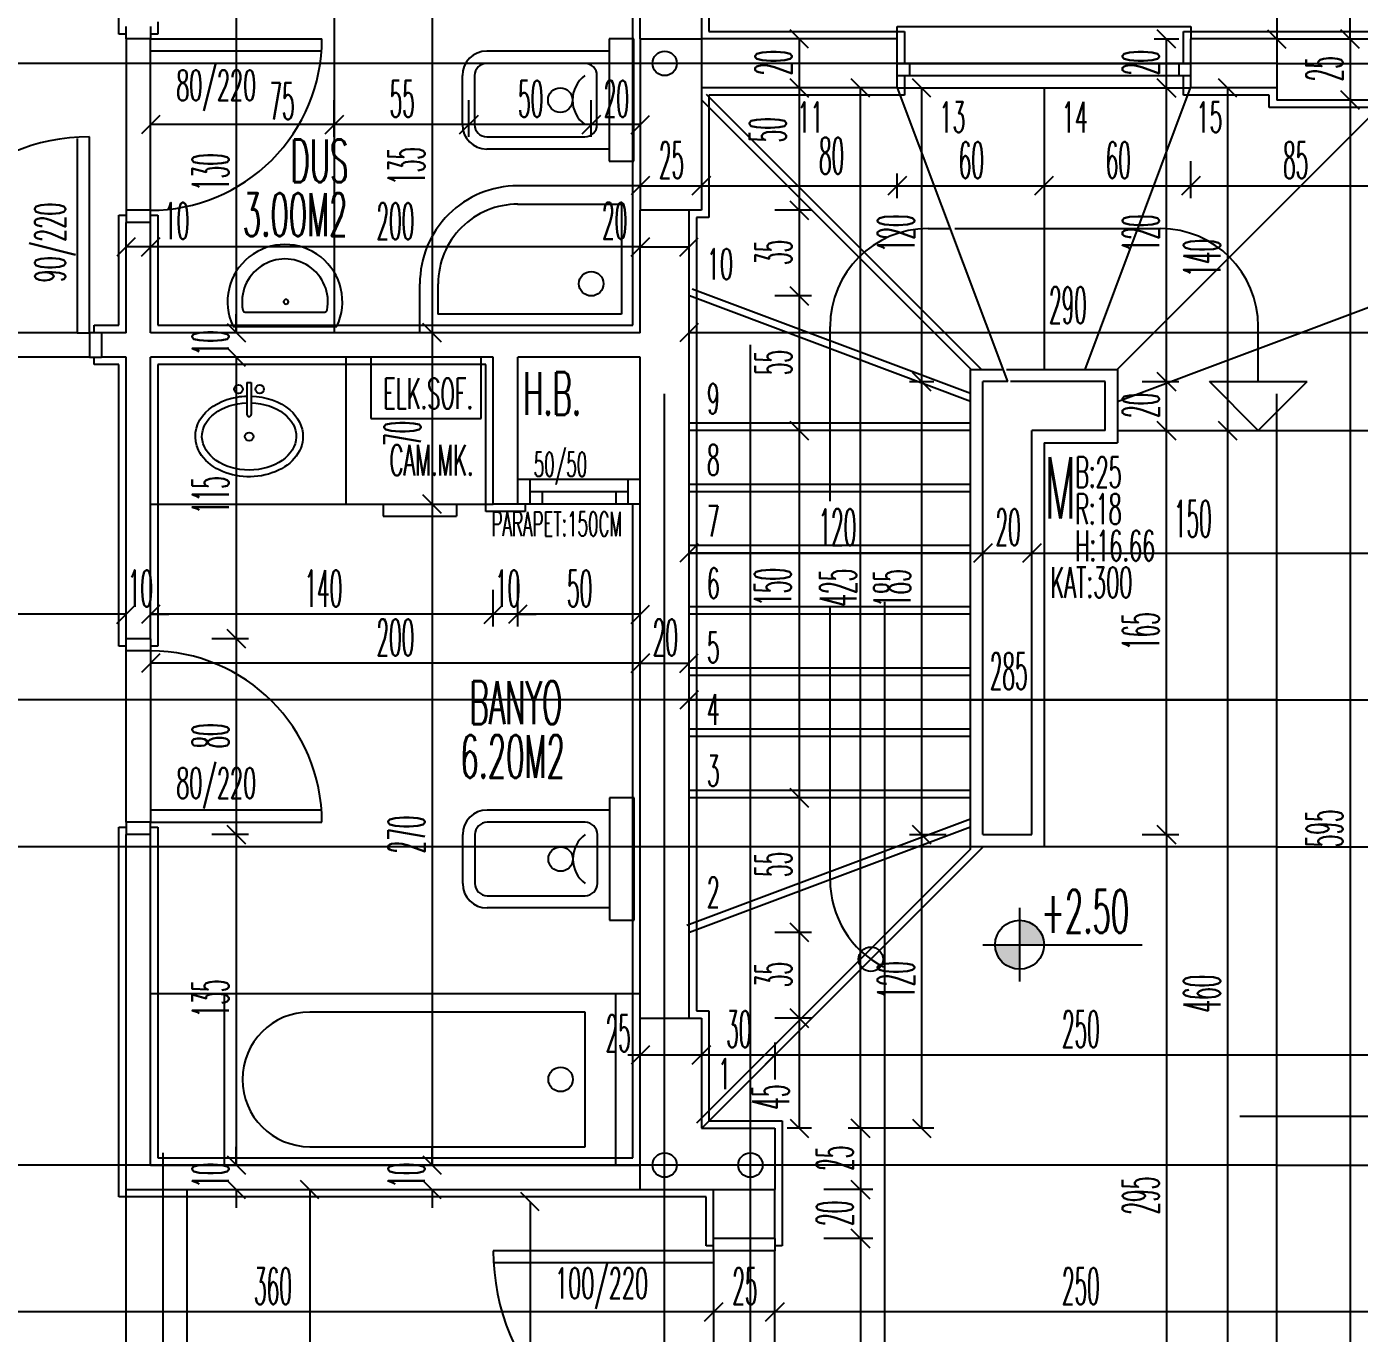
# Model space of a CAD drawing. Extents: x 78 to 306, y -397 to 18.
# Drawn here: x 272.595 to 272.7039, y -396.5913 to -396.4846 of the extents above; entities that cross this region are included whole.
import ezdxf

# ---------------------------------------------------------------- set-up
doc = ezdxf.new("R2010")
doc.units = 0
doc.header["$LTSCALE"] = 0.5
doc.header["$MEASUREMENT"] = 0
for name, pattern in [('DASHDOT2', [0.5, 0.25, -0.125, 0, -0.125]), ('DASHED', [0.75, 0.5, -0.25]), ('DOT2', [0.125, 0, -0.125])]:
    doc.linetypes.add(name, pattern=pattern)
doc.layers.get('0').update_dxf_attribs({"linetype": 'CONTINUOUS'})
for name, color, linetype in [('AKS', 5, 'DASHDOT2'), ('ASHADE', 7, 'CONTINUOUS'), ('DUVAR', 6, 'CONTINUOUS'), ('IZDUSUM', 2, 'DOT2'), ('KAPI', 1, 'CONTINUOUS'), ('KOLON', 4, 'CONTINUOUS'), ('MERDIVEN', 3, 'CONTINUOUS'), ('OLCU', 31, 'CONTINUOUS'), ('SIVA', 7, 'CONTINUOUS'), ('TEFRIS', 11, 'CONTINUOUS')]:
    doc.layers.add(name, color=color, linetype=linetype)
doc.styles.add('ICMEKAN', font='romans.shx', dxfattribs={"width": 0.55, "height": 0.2})
doc.styles.add('OLCU', font='romans.shx', dxfattribs={"width": 0.6, "height": 0.125})
doc.styles.add('OLCUIC', font='ROMANS.SHX', dxfattribs={"width": 0.4, "height": 0.15})

msp = doc.modelspace()

# ---------------------------------------------------------------- hatches: boundary and pattern name
at = {"layer": 'MERDIVEN'}
h = msp.add_hatch(color=256, dxfattribs=at)
h.paths.add_polyline_path([(272.676143941935, -396.5575598737721), (272.676143941935, -396.5595598737721), (272.678143941935, -396.5595598737721, 0.4142135623730743)])
h.paths.add_polyline_path([(272.676143941935, -396.5615598737721), (272.676143941935, -396.5595598737721), (272.674143941935, -396.5595598737721, 0.4142135623730743)])

# ---------------------------------------------------------------- linework, layer by layer
at = {"color": 0, "linetype": 'ByBlock'}
for p, q in [((272.658893941935, -396.4863098737721), (272.657393941935, -396.4848098737721)), ((272.688893941935, -396.4863098737721), (272.687393941935, -396.4848098737721)), ((272.696393941935, -396.4848098737721), (272.697893941935, -396.4863098737721)), ((272.702393941935, -396.4848098737721), (272.703893941935, -396.4863098737721)), ((272.703893941935, -396.4863098737721), (272.702393941935, -396.4848098737721)), ((272.658893941935, -396.4903098737721), (272.657393941935, -396.4888098737721)), ((272.657393941935, -396.4888098737721), (272.658893941935, -396.4903098737721)), ((272.663893941935, -396.4903098737721), (272.662393941935, -396.4888098737721)), ((272.668893941935, -396.4903098737721), (272.667393941935, -396.4888098737721)), ((272.687393941935, -396.4888098737721), (272.688893941935, -396.4903098737721)), ((272.688893941935, -396.4903098737721), (272.687393941935, -396.4888098737721)), ((272.693893941935, -396.4903098737721), (272.692393941935, -396.4888098737721)), ((272.703893941935, -396.4913098737721), (272.702393941935, -396.4898098737721)), ((272.702393941935, -396.4898098737721), (272.703893941935, -396.4913098737721)), ((272.605893941935, -396.4918098737721), (272.604393941935, -396.4933098737721)), ((272.619393941935, -396.4933098737721), (272.620893941935, -396.4918098737721)), ((272.620893941935, -396.4918098737721), (272.619393941935, -396.4933098737721)), ((272.630393941935, -396.4933098737721), (272.631893941935, -396.4918098737721)), ((272.631893941935, -396.4918098737721), (272.630393941935, -396.4933098737721)), ((272.640393941935, -396.4933098737721), (272.641893941935, -396.4918098737721)), ((272.641893941935, -396.4918098737721), (272.640393941935, -396.4933098737721)), ((272.644393941935, -396.4933098737721), (272.645893941935, -396.4918098737721)), ((272.645893941935, -396.4968098737721), (272.644393941935, -396.4983098737721)), ((272.650893941935, -396.4968098737721), (272.649393941935, -396.4983098737721)), ((272.649393941935, -396.4983098737721), (272.650893941935, -396.4968098737721)), ((272.666893941935, -396.4968098737721), (272.665393941935, -396.4983098737721)), ((272.665393941935, -396.4983098737721), (272.666893941935, -396.4968098737721)), ((272.678893941935, -396.4968098737721), (272.677393941935, -396.4983098737721)), ((272.677393941935, -396.4983098737721), (272.678893941935, -396.4968098737721)), ((272.690893941935, -396.4968098737721), (272.689393941935, -396.4983098737721)), ((272.689393941935, -396.4983098737721), (272.690893941935, -396.4968098737721)), ((272.658893941935, -396.5003098737721), (272.657393941935, -396.4988098737721)), ((272.657393941935, -396.4988098737721), (272.658893941935, -396.5003098737721)), ((272.603893941935, -396.5018098737721), (272.602393941935, -396.5033098737721)), ((272.604393941935, -396.5033098737721), (272.605893941935, -396.5018098737721)), ((272.605893941935, -396.5018098737721), (272.604393941935, -396.5033098737721)), ((272.645893941935, -396.5018098737721), (272.644393941935, -396.5033098737721)), ((272.644393941935, -396.5033098737721), (272.645893941935, -396.5018098737721)), ((272.648393941935, -396.5033098737721), (272.649893941935, -396.5018098737721)), ((272.658893941935, -396.5073098737721), (272.657393941935, -396.5058098737721)), ((272.657393941935, -396.5058098737721), (272.658893941935, -396.5073098737721)), ((272.611393941935, -396.5088098737721), (272.612893941935, -396.5103098737721)), ((272.611393941935, -396.5088098737721), (272.612893941935, -396.5103098737721)), ((272.628893941935, -396.5103098737721), (272.627393941935, -396.5088098737721)), ((272.627393941935, -396.5088098737721), (272.628893941935, -396.5103098737721)), ((272.649893941935, -396.5088098737721), (272.648393941935, -396.5103098737721)), ((272.612893941935, -396.5123098737721), (272.611393941935, -396.5108098737721)), ((272.612893941935, -396.5123098737764), (272.611393941935, -396.5108098737765)), ((272.667393941935, -396.5128098737721), (272.668893941935, -396.5143098737721)), ((272.668893941935, -396.5143098737721), (272.667393941935, -396.5128098737721)), ((272.687393941935, -396.5128098737721), (272.688893941935, -396.5143098737721)), ((272.688893941935, -396.5143098737721), (272.687393941935, -396.5128098737721)), ((272.658893941935, -396.5183098737721), (272.657393941935, -396.5168098737721)), ((272.657393941935, -396.5168098737721), (272.658893941935, -396.5183098737721)), ((272.687393941935, -396.5168098737721), (272.688893941935, -396.5183098737721)), ((272.688893941935, -396.5183098737721), (272.687393941935, -396.5168098737721)), ((272.692393941935, -396.5168098737721), (272.693893941935, -396.5183098737721)), ((272.693893941935, -396.5183098737721), (272.692393941935, -396.5168098737721)), ((272.628893941935, -396.5243098737721), (272.627393941935, -396.5228098737721)), ((272.627393941935, -396.5228098737721), (272.628893941935, -396.5243098737721)), ((272.649893941935, -396.5268098737721), (272.648393941935, -396.5283098737721)), ((272.673893941935, -396.5268098737721), (272.672393941935, -396.5283098737721)), ((272.672393941935, -396.5283098737721), (272.673893941935, -396.5268098737721)), ((272.677893941935, -396.5268098737721), (272.676393941935, -396.5283098737721)), ((272.676393941935, -396.5283098737721), (272.677893941935, -396.5268098737721)), ((272.602393941935, -396.5333098737721), (272.603893941935, -396.5318098737721)), ((272.602393941935, -396.5333098737721), (272.603893941935, -396.5318098737721)), ((272.605893941935, -396.5318098737721), (272.604393941935, -396.5333098737721)), ((272.605893941935, -396.5318098737721), (272.604393941935, -396.5333098737721)), ((272.632393941935, -396.5333098737721), (272.633893941935, -396.5318098737721)), ((272.632393941935, -396.5333098737721), (272.633893941935, -396.5318098737721)), ((272.635893941935, -396.5318098737721), (272.634393941935, -396.5333098737721)), ((272.635893941935, -396.5318098737721), (272.634393941935, -396.5333098737721)), ((272.644393941935, -396.5333098737721), (272.645893941935, -396.5318098737721)), ((272.612893941935, -396.5353098737721), (272.611393941935, -396.5338098737721)), ((272.611393941935, -396.5338098737721), (272.612893941935, -396.5353098737721)), ((272.605893941935, -396.5358098737721), (272.604393941935, -396.5373098737721)), ((272.645893941935, -396.5358098737721), (272.644393941935, -396.5373098737721)), ((272.644393941935, -396.5373098737721), (272.645893941935, -396.5358098737721)), ((272.648393941935, -396.5373098737721), (272.649893941935, -396.5358098737721)), ((272.649893941935, -396.5388098737721), (272.648393941935, -396.5403098737721)), ((272.658893941935, -396.5483098737721), (272.657393941935, -396.5468098737721)), ((272.657393941935, -396.5468098737721), (272.658893941935, -396.5483098737721)), ((272.612893941935, -396.5513098737721), (272.611393941935, -396.5498098737721)), ((272.611393941935, -396.5498098737721), (272.612893941935, -396.5513098737721)), ((272.667393941935, -396.5498098737721), (272.668893941935, -396.5513098737721)), ((272.668893941935, -396.5513098737721), (272.667393941935, -396.5498098737721)), ((272.688893941935, -396.5513098737721), (272.687393941935, -396.5498098737721)), ((272.687393941935, -396.5498098737721), (272.688893941935, -396.5513098737721)), ((272.658893941935, -396.5593098737721), (272.657393941935, -396.5578098737721)), ((272.657393941935, -396.5578098737721), (272.658893941935, -396.5593098737721)), ((272.658893941935, -396.5663098737721), (272.657393941935, -396.5648098737721)), ((272.657393941935, -396.5648098737721), (272.658893941935, -396.5663098737721)), ((272.645893941935, -396.5678098737721), (272.644393941935, -396.5693098737721)), ((272.650893941935, -396.5678098737721), (272.649393941935, -396.5693098737721)), ((272.649393941935, -396.5693098737721), (272.650893941935, -396.5678098737721)), ((272.656893941935, -396.5678098737721), (272.655393941935, -396.5693098737721)), ((272.655393941935, -396.5693098737721), (272.656893941935, -396.5678098737721)), ((272.657393941935, -396.5738098737721), (272.658893941935, -396.5753098737721)), ((272.663893941935, -396.5753098737721), (272.662393941935, -396.5738098737721)), ((272.662393941935, -396.5738098737721), (272.663893941935, -396.5753098737721)), ((272.667393941935, -396.5738098737721), (272.668893941935, -396.5753098737721)), ((272.611393941935, -396.5768098737721), (272.612893941935, -396.5783098737721)), ((272.611393941935, -396.5768098737721), (272.612893941935, -396.5783098737721)), ((272.627393941935, -396.5768098737721), (272.628893941935, -396.5783098737721)), ((272.627393941935, -396.5768098737721), (272.628893941935, -396.5783098737721)), ((272.612893941935, -396.5803098737721), (272.611393941935, -396.5788098737721)), ((272.618893941935, -396.5803098737721), (272.617393941935, -396.5788098737721)), ((272.628893941935, -396.5803098737721), (272.627393941935, -396.5788098737721)), ((272.663893941935, -396.5803098737721), (272.662393941935, -396.5788098737721)), ((272.662393941935, -396.5788098737721), (272.663893941935, -396.5803098737721)), ((272.636893941935, -396.5813098737721), (272.635393941935, -396.5798098737721)), ((272.663893941935, -396.5843098737721), (272.662393941935, -396.5828098737721)), ((272.662393941935, -396.5828098737721), (272.663893941935, -396.5843098737721)), ((272.650393941935, -396.5903098737721), (272.651893941935, -396.5888098737721)), ((272.651893941935, -396.5888098737721), (272.650393941935, -396.5903098737721)), ((272.655393941935, -396.5903098737721), (272.656893941935, -396.5888098737721)), ((272.656893941935, -396.5888098737721), (272.655393941935, -396.5903098737721))]:
    msp.add_line(p, q, dxfattribs=at)
at = {"layer": 'AKS'}
for p, q in [((272.6061439419353, -396.3515598737721), (272.6061439419353, -396.8395598737721)), ((272.6471439419353, -396.8395598737721), (272.6471439419353, -396.3515598737721)), ((272.6971439419353, -396.8395598737721), (272.6971439419353, -396.3515598737721)), ((272.6181439419353, -396.3555598737721), (272.6181439419353, -396.8355598737721)), ((272.6541439419353, -396.8355598737721), (272.6541439419353, -396.3555598737721)), ((272.6971439419353, -396.4875598737721), (272.4051439419354, -396.4875598737721)), ((272.6971439419353, -396.4875598737721), (272.9891439419353, -396.4875598737721)), ((272.6971439419353, -396.5395598737721), (272.4011439419361, -396.5395598737721)), ((272.6971439419353, -396.5395598737721), (272.9931439419346, -396.5395598737721)), ((272.6971439419353, -396.5515598737721), (272.4051439419354, -396.5515598737721)), ((272.6971439419353, -396.5515598737721), (272.9891439419353, -396.5515598737721)), ((272.6971439419353, -396.5775598737721), (272.4011439419361, -396.5775598737721)), ((272.6971439419353, -396.5775598737721), (272.9931439419346, -396.5775598737721))]:
    msp.add_line(p, q, dxfattribs=at)
at = {"layer": 'ASHADE'}
for centre in [(272.6471439419353, -396.4875598737721), (272.6471439419353, -396.5775598737721), (272.6541439419353, -396.5775598737721)]:
    msp.add_circle(centre, 0.0009999999999999432, dxfattribs=at)
at = {"layer": 'DUVAR'}
for p, q in [((272.6501439419353, -396.4785598737798), (272.6501439419353, -396.4855598737721)), ((272.6451439419353, -396.4855598737721), (272.6451439419353, -396.48255987378)), ((272.6661439419356, -396.4855598737772), (272.6501439419353, -396.4855598737775)), ((272.6661439419356, -396.4895598737764), (272.6661439419356, -396.4855598737772)), ((272.6971439419353, -396.4855598737768), (272.6901439419361, -396.4855598737769)), ((272.6901439419358, -396.4895598737755), (272.6901439419361, -396.4855598737769)), ((272.6661439419356, -396.4895598737764), (272.6501439419353, -396.4895598737771)), ((272.6971439419353, -396.4895598737752), (272.6901439419358, -396.4895598737755)), ((272.6451439419335, -396.5095598737756), (272.6451439419331, -396.4995598737721)), ((272.6491439419353, -396.5655598737721), (272.6491439419349, -396.4995598737721)), ((272.6031439419355, -396.5095598737759), (272.6031439419355, -396.5005598737744)), ((272.6051439419356, -396.5005598737744), (272.6031439419355, -396.5005598737744)), ((272.6051439419356, -396.5095598737759), (272.6051439419356, -396.5005598737744)), ((272.6011439419355, -396.5095598737759), (272.6011439419355, -396.511559873776)), ((272.6031439419355, -396.5095598737759), (272.6011439419355, -396.5095598737759)), ((272.6451439419338, -396.5095598737756), (272.6051439419356, -396.5095598737759)), ((272.6031439419355, -396.5115598737764), (272.6011439419355, -396.5115598737763)), ((272.6031439419355, -396.5345598737756), (272.6031439419355, -396.5115598737764)), ((272.6051439419356, -396.5345598737756), (272.6051439419356, -396.5115598737764)), ((272.6331439419336, -396.5115598737766), (272.6051439419356, -396.5115598737764)), ((272.633143941934, -396.5235598737777), (272.6331439419336, -396.5115598737771)), ((272.635143941934, -396.5235598737688), (272.6351439419335, -396.511559873777)), ((272.6451439419336, -396.5115598737767), (272.6351439419335, -396.5115598737766)), ((272.6451439419353, -396.5655598737721), (272.6451439419336, -396.5115598737767)), ((272.635143941934, -396.5235598737688), (272.633143941934, -396.5235598737688)), ((272.6051439419386, -396.5345598737757), (272.6031439419386, -396.5345598737756)), ((272.6031439419355, -396.5795598737758), (272.6031439419355, -396.5505598737757)), ((272.6051439419384, -396.5505598737757), (272.6031439419382, -396.5505598737757)), ((272.6051439419356, -396.5775598737757), (272.6051439419356, -396.5505598737757)), ((272.6051439419356, -396.5775598737757), (272.6451439419352, -396.5775598737757)), ((272.6031439419355, -396.5795598737758), (272.6451439419353, -396.5795598737753)), ((272.6511439419357, -396.5835598737754), (272.6511439419357, -396.5795598737752)), ((272.6561439419353, -396.5835598737751), (272.6561439419353, -396.5795598737751)), ((272.6561439419353, -396.5835598737751), (272.6511439419356, -396.5835598737754))]:
    msp.add_line(p, q, dxfattribs=at)
at = {"layer": 'IZDUSUM', "ltscale": 0.6}
for p, q in [((272.6201439419288, -396.4835598737721), (272.620143941929, -396.5095598737758)), ((272.6730222784295, -396.5125598737761), (272.650568206004, -396.4901058013507)), ((272.6721439419339, -396.5145328953584), (272.6493844243529, -396.5059980762655)), ((272.6211141335827, -396.5235598737721), (272.6211141335827, -396.5115598737721)), ((272.672143941935, -396.5169598737757), (272.6491439419348, -396.5169598737757)), ((272.672143941935, -396.5219598737757), (272.6491439419348, -396.5219598737757)), ((272.672143941935, -396.5269598737757), (272.6491439419348, -396.5269598737757)), ((272.672143941935, -396.5319598737757), (272.6491439419348, -396.5319598737757)), ((272.672143941935, -396.5369598737757), (272.6491439419348, -396.5369598737757)), ((272.672143941935, -396.5419598737757), (272.6491439419348, -396.5419598737757)), ((272.672143941935, -396.5469598737757), (272.6491439419348, -396.5469598737757)), ((272.6721439419346, -396.5493052516317), (272.648963076223, -396.5579980762736)), ((272.6721439419347, -396.551741153996), (272.6497494862273, -396.5741356097034)), ((272.6031439419356, -396.609559873776), (272.6031439419352, -396.5795598737758)), ((272.6081439419356, -396.609559873776), (272.6081439419353, -396.5795598737757))]:
    msp.add_line(p, q, dxfattribs=at)
at = {"layer": 'KAPI', "linetype": 'DASHED', "ltscale": 0.4}
for p, q in [((272.6651439419351, -396.6315598737721), (272.6651439419351, -396.4320840608356)), ((272.494143941935, -396.5735598737721), (272.913143941935, -396.5735598737723))]:
    msp.add_line(p, q, dxfattribs=at)
at = {"layer": 'KAPI'}
for p, q in [((272.6031439419355, -396.4855598737747), (272.6031439419355, -396.4845598737746)), ((272.6051439419356, -396.4845598737746), (272.6051439419356, -396.4855598737747)), ((272.6661439419356, -396.4855598737757), (272.6661439419356, -396.4845598737757)), ((272.6661439419356, -396.4845598737757), (272.6901439419356, -396.4845598737757)), ((272.6901439419356, -396.4845598737757), (272.6901439419356, -396.4855598737757)), ((272.6051439419356, -396.4855598737747), (272.6031439419355, -396.4855598737747)), ((272.6051439419356, -396.4855598737747), (272.6191439419355, -396.4855598737747)), ((272.6051439419356, -396.4865598737748), (272.6051439419356, -396.4855598737747)), ((272.6191081819794, -396.4865598737745), (272.6051439419356, -396.4865598737748)), ((272.6661439419356, -396.4875598737759), (272.6901439419356, -396.4875598737759)), ((272.6671439419357, -396.4875598737759), (272.6671439419357, -396.4885598737759)), ((272.6891439419355, -396.4875598737759), (272.6891439419355, -396.4885598737759)), ((272.6661439419356, -396.4885598737759), (272.6901439419356, -396.4885598737759)), ((272.6661439419356, -396.4895598737757), (272.6901439419356, -396.4895598737757)), ((272.5991439419354, -396.4936907995548), (272.5991439419354, -396.5095598737759)), ((272.6001439419354, -396.5095598737759), (272.6001439419354, -396.4935598737756)), ((272.6031439419355, -396.4995598737743), (272.6031439419355, -396.5005598737741)), ((272.6051439419356, -396.4995598737743), (272.6031439419355, -396.4995598737743)), ((272.6051439419356, -396.5005598737741), (272.6051439419356, -396.4995598737743)), ((272.6686588461109, -396.5010598737721), (272.6705224838848, -396.5010598737721)), ((272.6708498770627, -396.5010598737721), (272.6876439419357, -396.5010598737721)), ((272.5991439419354, -396.5095598737759), (272.6001439419354, -396.5095598737759)), ((272.6001439419354, -396.5095598737759), (272.6001439419354, -396.511559873776)), ((272.6011439419355, -396.5095598737759), (272.6001439419354, -396.5095598737759)), ((272.6606588461109, -396.5233305569919), (272.6606588461109, -396.5090598737721)), ((272.6956439419358, -396.5135598737757), (272.6956439419358, -396.5090598737721)), ((272.6001439419354, -396.511559873776), (272.5841439419353, -396.5115598737763)), ((272.6001439419354, -396.511559873776), (272.6011439419355, -396.511559873776)), ((272.6750743680922, -396.5125598737762), (272.6841439419362, -396.5125598737762)), ((272.6841439419362, -396.5125598737762), (272.684143941936, -396.5185598737721)), ((272.6831439419356, -396.5135598737762), (272.6753931452907, -396.5135598737762)), ((272.6831439419356, -396.5175598737721), (272.6831439419356, -396.5135598737762)), ((272.6451439419366, -396.5215598737687), (272.6351439419339, -396.5215598737688)), ((272.6451439419366, -396.5235598737687), (272.6351439419339, -396.5235598737688)), ((272.6606588461109, -396.5542529628465), (272.6606588461109, -396.5319938169954)), ((272.6031439419385, -396.5355598737757), (272.6031439419386, -396.5345598737759)), ((272.6051439419386, -396.5345598737759), (272.6051439419386, -396.5355598737758)), ((272.6051439419386, -396.5355598737758), (272.6031439419385, -396.5355598737757)), ((272.6031439419382, -396.5495598737756), (272.6031439419385, -396.5355598737757)), ((272.6191081819821, -396.5485598737762), (272.6051439419384, -396.5485598737756)), ((272.6051439419384, -396.5485598737756), (272.6051439419384, -396.5495598737756)), ((272.6051439419384, -396.5495598737756), (272.6031439419382, -396.5495598737756)), ((272.6031439419382, -396.5495598737756), (272.6031439419382, -396.5505598737757)), ((272.6051439419384, -396.5495598737756), (272.6191439419383, -396.5495598737759)), ((272.6051439419384, -396.5505598737757), (272.6051439419384, -396.5495598737756)), ((272.6511439419356, -396.5845598737754), (272.6511439419356, -396.5835598737754)), ((272.6561439419353, -396.5835598737751), (272.6561439419353, -396.5845598737752)), ((272.6511439419356, -396.5845598737754), (272.6331439419351, -396.5845598737752)), ((272.6561439419353, -396.5845598737752), (272.6511439419356, -396.5845598737754)), ((272.6511439419356, -396.5845598737754), (272.6511439419356, -396.5855598737755)), ((272.6561439419353, -396.5845598737752), (272.6511439419356, -396.5845598737754)), ((272.6511439419356, -396.5845598737754), (272.6511439419356, -396.5855598737755)), ((272.6561439419353, -396.5845598737752), (272.6511439419356, -396.5845598737754)), ((272.6511439419356, -396.5845598737754), (272.6511439419356, -396.5855598737755)), ((272.6511439419356, -396.5855598737755), (272.6331717411794, -396.5855598737749))]:
    msp.add_line(p, q, dxfattribs=at)
at = {"layer": 'KAPI', "ltscale": 1.4}
for p, q in [((272.6031439419355, -396.4855598737747), (272.6031439419355, -396.4995598737743)), ((272.605143941935, -396.4995598737721), (272.605143941935, -396.4865598737721)), ((272.599143941935, -396.5095598737721), (272.5841439419353, -396.5095598737721)), ((272.636143941935, -396.5235598737721), (272.636143941935, -396.5215598737721)), ((272.644143941935, -396.5215598737721), (272.644143941935, -396.5235598737721)), ((272.644143941935, -396.5225598737721), (272.636143941935, -396.5225598737721)), ((272.637143941935, -396.5225598737721), (272.637143941935, -396.5235598737721)), ((272.643143941935, -396.5225598737721), (272.643143941935, -396.5235598737721)), ((272.605143941935, -396.5355598737721), (272.605143941935, -396.5485598737721)), ((272.6561439419349, -396.602559873775), (272.6561439419349, -396.5845598737752)), ((272.6511439419349, -396.5855598737749), (272.6511439419349, -396.602559873775))]:
    msp.add_line(p, q, dxfattribs=at)
at = {"layer": 'KAPI'}
for centre, radius, start, end in [((272.6051439419362, -396.4855598737747), 0.01399999999936199, 269.9999999983715, 0), ((272.6001439419354, -396.5095598737762), 0.01600000000064028, 90, 179.9999999991858), ((272.6686588461109, -396.5090598737721), 0.008, 90, 180), ((272.6876439419357, -396.5090598737721), 0.008, 0, 90), ((272.6051439419384, -396.5495598737756), 0.01399999999994179, 359.9999999988601, 89.99999999886009), ((272.6686588461109, -396.5542529628465), 0.008, 180, 242.959124344251), ((272.6511439419349, -396.5845598737752), 0.01799999999988273, 180, 270.0000000016285)]:
    msp.add_arc(centre, radius, start, end, dxfattribs=at)
at = {"layer": 'KOLON'}
for p, q in [((272.6451439419353, -396.4855598737721), (272.6501439419353, -396.4855598737721)), ((272.6451439419353, -396.4855598737721), (272.6451439419353, -396.4995598737721)), ((272.6501439419353, -396.4855598737775), (272.6501439419353, -396.4995598737721)), ((272.6971439419353, -396.4855598737721), (272.7111439419353, -396.4855598737721)), ((272.6971439419353, -396.4855598737721), (272.6971439419353, -396.4905598737721)), ((272.6751737502895, -396.5135598737762), (272.666173750288, -396.4895598737721)), ((272.7111439419353, -396.4905598737721), (272.6971439419353, -396.4905598737721)), ((272.6501439419353, -396.4995598737721), (272.6451439419353, -396.4995598737721)), ((272.6451439419353, -396.5795598737721), (272.6451439419353, -396.5655598737721)), ((272.6451439419353, -396.5655598737721), (272.6501439419353, -396.5655598737721)), ((272.6501439419353, -396.5655598737721), (272.6501439419353, -396.5745598737721)), ((272.6501439419353, -396.5745598737721), (272.6561439419353, -396.5745598737721)), ((272.6561439419353, -396.5745598737721), (272.6561439419353, -396.5795598737721)), ((272.6451439419353, -396.5795598737721), (272.6561439419353, -396.5795598737721))]:
    msp.add_line(p, q, dxfattribs=at)
at = {"layer": 'MERDIVEN', "linetype": 'ByBlock'}
for p, q in [((272.678173750288, -396.5125598737721), (272.678173750288, -396.4895598737721)), ((272.6814891335811, -396.5125598737762), (272.6901141335827, -396.4895598737721)), ((272.672173750288, -396.5125598737721), (272.6501439419353, -396.4905300654194)), ((272.6841141335827, -396.5125598737721), (272.7061439419354, -396.4905300654194)), ((272.6721439419338, -396.5151736956393), (272.649173750288, -396.5065598737721)), ((272.6841439419368, -396.5151736956393), (272.7071141335826, -396.5065598737721)), ((272.6721439419338, -396.5125598737762), (272.6747987502895, -396.5125598737762)), ((272.6751907857957, -396.5135598737762), (272.6731439419351, -396.5135598737762)), ((272.6731439419348, -396.550559873776), (272.6731439419351, -396.5135598737762)), ((272.6821439419346, -396.5135598737762), (272.6821439419352, -396.5135598737762)), ((272.6916439419358, -396.5135598737757), (272.6996439419357, -396.5135598737757)), ((272.6956439419358, -396.5175598737757), (272.6916439419358, -396.5135598737757)), ((272.6956439419358, -396.5175598737757), (272.6996439419357, -396.5135598737757)), ((272.672143941935, -396.5175598737757), (272.6491439419348, -396.5175598737757)), ((272.6771439419353, -396.550559873776), (272.6771439419355, -396.5175598737721)), ((272.6831439419356, -396.5175598737721), (272.6771439419355, -396.5175598737721)), ((272.6841439419356, -396.5175598737757), (272.7071439419358, -396.5175598737757)), ((272.678143941936, -396.5185598737721), (272.678143941935, -396.5515598737721)), ((272.678143941936, -396.5185598737721), (272.684143941936, -396.5185598737721)), ((272.672143941935, -396.5225598737757), (272.6491439419348, -396.5225598737757)), ((272.672143941935, -396.5275598737757), (272.6491439419348, -396.5275598737757)), ((272.672143941935, -396.5325598737757), (272.6491439419348, -396.5325598737757)), ((272.672143941935, -396.5375598737757), (272.6491439419348, -396.5375598737757)), ((272.672143941935, -396.5425598737757), (272.6491439419348, -396.5425598737757)), ((272.672143941935, -396.5475598737757), (272.6491439419348, -396.5475598737757)), ((272.6721439419338, -396.5499460519129), (272.649173750288, -396.5585598737801)), ((272.6731439419348, -396.550559873776), (272.6771439419353, -396.550559873776)), ((272.6731439419348, -396.5515896821333), (272.650173750296, -396.5745598737721)), ((272.6731439419348, -396.5515896821333), (272.6731439419348, -396.5515598737721))]:
    msp.add_line(p, q, dxfattribs=at)
at = {"layer": 'MERDIVEN'}
for p, q in [((272.6721439419347, -396.551741153996), (272.6721439419338, -396.5125598737762)), ((272.678143941935, -396.5515598737758), (272.6721439419347, -396.5515598737758)), ((272.676143941935, -396.5565598737721), (272.676143941935, -396.5625598737721)), ((272.676143941935, -396.5565598737721), (272.676143941935, -396.5625598737721)), ((272.673143941935, -396.5595598737721), (272.686143941935, -396.5595598737721)), ((272.673143941935, -396.5595598737721), (272.686143941935, -396.5595598737721))]:
    msp.add_line(p, q, dxfattribs=at)
msp.add_circle((272.676143941935, -396.5595598737721), 0.002000000000000029, dxfattribs=at)
msp.add_circle((272.676143941935, -396.5595598737721), 0.002000000000000029, dxfattribs=at)
at = {"layer": 'MERDIVEN', "linetype": 'ByBlock'}
msp.add_circle((272.6639867215666, -396.5607469025015), 0.0009999999999999432, dxfattribs=at)
at = {"layer": 'OLCU', "ltscale": 1.4}
for p, q in [((272.697143941935, -396.4335598737721), (272.697143941935, -396.4855598737721)), ((272.703143941935, -396.4855598737721), (272.703143941935, -396.4785598737721)), ((272.628143941935, -396.4825598737721), (272.628143941935, -396.5095598737721)), ((272.612143941935, -396.4835598737721), (272.612143941935, -396.5095598737721)), ((272.658143941935, -396.4855598737721), (272.658143941935, -396.4895598737721)), ((272.687143941935, -396.4855598737721), (272.689143941935, -396.4855598737721)), ((272.688143941935, -396.4895598737721), (272.688143941935, -396.4855598737721)), ((272.703143941935, -396.4855598737721), (272.703143941935, -396.4905598737721)), ((272.658143941935, -396.4895598737721), (272.658143941935, -396.4995598737721)), ((272.663143941935, -396.5745598737721), (272.663143941935, -396.4895598737721)), ((272.668143941935, -396.5135598737721), (272.668143941935, -396.4895598737721)), ((272.688143941935, -396.5135598737721), (272.688143941935, -396.4895598737721)), ((272.693143941935, -396.5175598737721), (272.693143941935, -396.4895598737721)), ((272.620143941935, -396.4935598737721), (272.620143941935, -396.4905598737721)), ((272.631143941935, -396.4935598737721), (272.631143941935, -396.4905598737721)), ((272.641143941935, -396.4935598737721), (272.641143941935, -396.4905598737721)), ((272.703143941935, -396.4905598737721), (272.703143941935, -396.6095598737721)), ((272.620143941935, -396.4925598737721), (272.605143941935, -396.4925598737721)), ((272.631143941935, -396.4925598737721), (272.620143941935, -396.4925598737721)), ((272.641143941935, -396.4925598737721), (272.631143941935, -396.4925598737721)), ((272.645143941935, -396.4925598737721), (272.641143941935, -396.4925598737721)), ((272.690143941935, -396.4985598737721), (272.690143941935, -396.4955598737721)), ((272.666143941935, -396.4985598737721), (272.666143941935, -396.4965598737721)), ((272.645143941935, -396.4975598737721), (272.650143941935, -396.4975598737721)), ((272.650143941935, -396.4975598737721), (272.666143941935, -396.4975598737721)), ((272.666143941935, -396.4975598737721), (272.678143941935, -396.4975598737721)), ((272.678143941935, -396.4975598737721), (272.690143941935, -396.4975598737721)), ((272.690143941935, -396.4975598737721), (272.707143941935, -396.4975598737721)), ((272.659143941935, -396.4995598737721), (272.656143941935, -396.4995598737721)), ((272.658143941935, -396.4995598737721), (272.658143941935, -396.5065598737721)), ((272.605143941935, -396.5025598737721), (272.603143941935, -396.5025598737721)), ((272.645143941935, -396.5025598737721), (272.605143941935, -396.5025598737721)), ((272.645143941935, -396.5025598737721), (272.649143941935, -396.5025598737721)), ((272.659143941935, -396.5065598737721), (272.656143941935, -396.5065598737721)), ((272.658143941935, -396.5065598737721), (272.658143941935, -396.5175598737721)), ((272.612143941935, -396.5095598737721), (272.612143941935, -396.5080598737721)), ((272.628143941935, -396.5095598737721), (272.628143941935, -396.5235598737721)), ((272.707143941935, -396.5095598737721), (272.649143941935, -396.5095598737721)), ((272.612143941935, -396.5115598737721), (272.612143941935, -396.5130598737721)), ((272.612143941935, -396.5115598737764), (272.612143941935, -396.5345598737721)), ((272.667143941935, -396.5135598737721), (272.669143941935, -396.5135598737721)), ((272.668143941935, -396.5505598737721), (272.668143941935, -396.5135598737721)), ((272.686143941935, -396.5135598737721), (272.689143941935, -396.5135598737721)), ((272.688143941935, -396.5175598737721), (272.688143941935, -396.5135598737721)), ((272.658143941935, -396.5175598737721), (272.658143941935, -396.5475598737721)), ((272.688143941935, -396.5505598737721), (272.688143941935, -396.5175598737721)), ((272.693143941935, -396.6095598737721), (272.693143941935, -396.5175598737721)), ((272.628143941935, -396.5235598737721), (272.628143941935, -396.5775598737721)), ((272.649143941935, -396.5275598737721), (272.673143941935, -396.5275598737721)), ((272.673143941935, -396.5275598737721), (272.677143941935, -396.5275598737721)), ((272.677143941935, -396.5275598737721), (272.707143941935, -396.5275598737721)), ((272.635143941935, -396.5335598737721), (272.635143941935, -396.5295598737721)), ((272.633143941935, -396.5335598737721), (272.633143941935, -396.5305598737721)), ((272.603143941935, -396.5325598737721), (272.579143941935, -396.5325598737721)), ((272.603143941935, -396.5325598737721), (272.601643941935, -396.5325598737721)), ((272.605143941935, -396.5325598737721), (272.606643941935, -396.5325598737721)), ((272.633143941935, -396.5325598737721), (272.605143941935, -396.5325598737721)), ((272.633143941935, -396.5325598737721), (272.631643941935, -396.5325598737721)), ((272.635143941935, -396.5325598737721), (272.633143941935, -396.5325598737721)), ((272.635143941935, -396.5325598737721), (272.636643941935, -396.5325598737721)), ((272.645143941935, -396.5325598737721), (272.635143941935, -396.5325598737721)), ((272.613143941935, -396.5345598737721), (272.610143941935, -396.5345598737721)), ((272.612143941935, -396.5345598737721), (272.612143941935, -396.5505598737721)), ((272.645143941935, -396.5365598737721), (272.605143941935, -396.5365598737721)), ((272.645143941935, -396.5365598737721), (272.649143941935, -396.5365598737721)), ((272.649143941935, -396.5395598737721), (272.706143941935, -396.5395598737721)), ((272.658143941935, -396.5475598737721), (272.658143941935, -396.5585598737721)), ((272.613143941935, -396.5505598737721), (272.610143941935, -396.5505598737721)), ((272.612143941935, -396.5505598737721), (272.612143941935, -396.5775598737721)), ((272.667143941935, -396.5505598737721), (272.670143941935, -396.5505598737721)), ((272.668143941935, -396.5745598737721), (272.668143941935, -396.5505598737721)), ((272.686143941935, -396.5505598737721), (272.689143941935, -396.5505598737721)), ((272.688143941935, -396.5505598737721), (272.688143941935, -396.6095598737721)), ((272.659143941935, -396.5585598737721), (272.656143941935, -396.5585598737721)), ((272.658143941935, -396.5585598737721), (272.658143941935, -396.5655598737721)), ((272.659143941935, -396.5655598737721), (272.656143941935, -396.5655598737721)), ((272.658143941935, -396.5655598737721), (272.658143941935, -396.5745598737721)), ((272.644143941935, -396.5685598737721), (272.707143941935, -396.5685598737721)), ((272.645143941935, -396.5685598737721), (272.650143941935, -396.5685598737721)), ((272.650143941935, -396.5685598737721), (272.656143941935, -396.5685598737721)), ((272.656143941935, -396.5675598737721), (272.656143941935, -396.5705598737721)), ((272.656143941935, -396.5685598737721), (272.706143941935, -396.5685598737721)), ((272.659143941935, -396.5745598737721), (272.657143941935, -396.5745598737721)), ((272.669143941935, -396.5745598737721), (272.662143941935, -396.5745598737721)), ((272.663143941935, -396.5745598737721), (272.663143941935, -396.5795598737721)), ((272.612143941935, -396.5775598737721), (272.612143941935, -396.5760598737721)), ((272.628143941935, -396.5775598737721), (272.628143941935, -396.5760598737721)), ((272.612143941935, -396.5795598737721), (272.612143941935, -396.5810598737721)), ((272.618143941935, -396.5795598737721), (272.618143941935, -396.6095598737721)), ((272.628143941935, -396.5795598737721), (272.628143941935, -396.5810598737721)), ((272.636143941935, -396.5805598737721), (272.636143941935, -396.6135598737721)), ((272.664143941935, -396.5795598737721), (272.660143941935, -396.5795598737721)), ((272.663143941935, -396.5795598737721), (272.663143941935, -396.5835598737721)), ((272.664143941935, -396.5835598737721), (272.660143941935, -396.5835598737721)), ((272.663143941935, -396.5835598737721), (272.663143941935, -396.6035598737721)), ((272.651143941935, -396.5895598737721), (272.579143941935, -396.5895598737721)), ((272.656143941935, -396.5895598737721), (272.651143941935, -396.5895598737721)), ((272.706143941935, -396.5895598737721), (272.656143941935, -396.5895598737721))]:
    msp.add_line(p, q, dxfattribs=at)
at = {"layer": 'SIVA', "ltscale": 1.4}
for p, q in [((272.6507439419353, -396.4779598737798), (272.6507439419353, -396.4849598737721)), ((272.6025439419355, -396.4851598737746), (272.6025439419355, -396.4835598737721)), ((272.6445439419353, -396.485559873772), (272.6445439419353, -396.4831598737799)), ((272.6057439419356, -396.4841598737721), (272.6057439419356, -396.4851598737746)), ((272.6031439419355, -396.4851598737746), (272.6025439419355, -396.4851598737746)), ((272.6057439419356, -396.4851598737746), (272.6051439419356, -396.4851598737746)), ((272.6445439419331, -396.4995598737721), (272.6445439419353, -396.485559873772)), ((272.6507439419353, -396.4849598737721), (272.6511439419353, -396.4849598737721)), ((272.6511439419353, -396.4849598737721), (272.6667439419356, -396.4849598737773)), ((272.6667439419356, -396.4849598737773), (272.6667439419356, -396.4875598737759)), ((272.689543941936, -396.4875598737759), (272.6895439419362, -396.4849598737769)), ((272.6895439419362, -396.4849598737769), (272.6971439419353, -396.4849598737767)), ((272.6971439419353, -396.4849598737767), (272.7117439419353, -396.4849598737719)), ((272.6667439419356, -396.4885598737759), (272.6667439419356, -396.4901598737764)), ((272.6895439419358, -396.4901598737756), (272.6895439419359, -396.4885598737759)), ((272.6667439419356, -396.4901598737764), (272.6507439419353, -396.4901598737771)), ((272.6507439419353, -396.4901598737771), (272.6507439419353, -396.5001598737721)), ((272.6965439419353, -396.4901598737753), (272.6895439419358, -396.4901598737756)), ((272.6965439419353, -396.4911598737721), (272.6965439419353, -396.4901598737753)), ((272.7065439419365, -396.4911598737721), (272.6965439419353, -396.4911598737721)), ((272.6025439419355, -396.508959873776), (272.6025439419355, -396.4999598737744)), ((272.6025439419355, -396.4999598737744), (272.6031439419355, -396.4999598737744)), ((272.6051439419356, -396.4999598737744), (272.6057439419356, -396.4999598737744)), ((272.6057439419356, -396.4999598737744), (272.6057439419356, -396.5089598737759)), ((272.6445439419334, -396.5089598737756), (272.6445439419331, -396.4995598737721)), ((272.6507439419353, -396.5001598737721), (272.6497439419348, -396.5001598737721)), ((272.6497439419348, -396.5001598737721), (272.6497439419354, -396.5649598737721)), ((272.6005439419355, -396.5095598737759), (272.6005439419355, -396.508959873776)), ((272.6005439419355, -396.508959873776), (272.6025439419355, -396.508959873776)), ((272.6057439419356, -396.5089598737759), (272.6445439419334, -396.5089598737756)), ((272.6005439419355, -396.5121598737763), (272.6005439419355, -396.511559873776)), ((272.6025439419355, -396.5121598737763), (272.6005439419355, -396.5121598737763)), ((272.6025439419355, -396.5351598737756), (272.6025439419355, -396.5121598737763)), ((272.6325439419335, -396.5121598737766), (272.6057439419356, -396.5121598737764)), ((272.6057439419356, -396.5121598737764), (272.6057439419356, -396.5351598737757)), ((272.632543941934, -396.5241598737688), (272.6325439419335, -396.5121598737766)), ((272.635743941934, -396.5235598737688), (272.635743941934, -396.5241598737688)), ((272.6445439419353, -396.5655598737721), (272.644543941934, -396.5235598737687)), ((272.635743941934, -396.5241598737688), (272.632543941934, -396.5241598737688)), ((272.6031439419385, -396.5351598737756), (272.6025439419355, -396.5351598737756)), ((272.6057439419356, -396.5351598737757), (272.6051439419386, -396.5351598737757)), ((272.6025439419355, -396.5801598737758), (272.6025439419355, -396.5499598737757)), ((272.6025439419355, -396.5499598737757), (272.6031439419382, -396.5499598737757)), ((272.6051439419384, -396.5499598737757), (272.6057439419356, -396.5499598737757)), ((272.6057439419356, -396.5499598737757), (272.6057439419356, -396.5769598737757)), ((272.6497439419354, -396.5649598737721), (272.6507439419353, -396.5649598737721)), ((272.6507439419353, -396.5649598737721), (272.6507439419353, -396.5739598737721)), ((272.6445439419353, -396.5769598737757), (272.6445439419353, -396.5655598737721)), ((272.6507439419353, -396.5739598737721), (272.6567439419353, -396.5739598737721)), ((272.6567439419353, -396.5739598737721), (272.6567439419353, -396.5795598737721)), ((272.6057439419356, -396.5769598737757), (272.6445439419353, -396.5769598737757)), ((272.6451439419353, -396.5801598737721), (272.6025439419355, -396.5801598737758)), ((272.6505439419357, -396.5801598737721), (272.6451439419353, -396.5801598737721)), ((272.6505439419358, -396.5841598737754), (272.6505439419357, -396.5801598737721)), ((272.6567439419353, -396.5795598737721), (272.6567439419352, -396.5841598737751)), ((272.6511439419356, -396.5841598737754), (272.6505439419358, -396.5841598737754)), ((272.6567439419352, -396.5841598737751), (272.6561439419353, -396.5841598737751))]:
    msp.add_line(p, q, dxfattribs=at)
at = {"layer": 'TEFRIS'}
for p, q in [((272.6426141335834, -396.4855598737729), (272.6426141335834, -396.4955598737729)), ((272.6446141335835, -396.4855598737729), (272.6426141335834, -396.4855598737729)), ((272.6446141335835, -396.4955598737729), (272.6446141335835, -396.4855598737729)), ((272.6426141335834, -396.4865598737726), (272.6326141335834, -396.4865598737726)), ((272.6406141335833, -396.4875598737727), (272.6326141335834, -396.4875598737727)), ((272.6306141335833, -396.4925598737727), (272.6306141335833, -396.4885598737728)), ((272.6316141335833, -396.4885598737728), (272.6316141335833, -396.4925598737727)), ((272.6416141335833, -396.4925598737727), (272.6416141335833, -396.4885598737728)), ((272.6326141335834, -396.4935598737728), (272.6406141335833, -396.4935598737728)), ((272.6426141335834, -396.4945598737729), (272.6326141335834, -396.4945598737729)), ((272.6426141335834, -396.4955598737729), (272.6446141335835, -396.4955598737729)), ((272.6451439419351, -396.4975598737739), (272.635143941935, -396.4975598737736)), ((272.6351141335826, -396.4990598737721), (272.6436141335827, -396.4990598737721)), ((272.6436141335827, -396.4990598737721), (272.6436141335827, -396.5080598737721)), ((272.6271439419348, -396.509559873773), (272.6271439419347, -396.5055598737737)), ((272.6286141335827, -396.5055598737721), (272.6286141335827, -396.5080598737721)), ((272.6128696611087, -396.5078774962183), (272.6193768321236, -396.5078774962183)), ((272.6436141335827, -396.5080598737721), (272.6286141335827, -396.5080598737721)), ((272.6118821704865, -396.5090598737726), (272.6203643227458, -396.5090598737726)), ((272.623143941935, -396.5115598737721), (272.623143941935, -396.5165598737721)), ((272.632143941935, -396.5165598737721), (272.632143941935, -396.5115598737721)), ((272.6130208910815, -396.5136359536726), (272.6130208910815, -396.516241602641)), ((272.6130208910815, -396.5136359536726), (272.6133662980879, -396.5136359536726)), ((272.6133662980879, -396.5136359536726), (272.6133662980879, -396.516241602641)), ((272.623143941935, -396.5165598737721), (272.632143941935, -396.5165598737721)), ((272.6051439419356, -396.5235598737774), (272.633143941934, -396.5235598737777)), ((272.6241439419335, -396.5235598737773), (272.6241439419335, -396.5245598737773)), ((272.6301439419335, -396.5235598737773), (272.6301439419335, -396.5245598737773)), ((272.6241439419335, -396.5245598737773), (272.6301439419333, -396.5245598737773)), ((272.642643941937, -396.5475598737705), (272.642643941937, -396.5575598737705)), ((272.6446439419371, -396.5475598737705), (272.642643941937, -396.5475598737705)), ((272.6446439419371, -396.5575598737705), (272.6446439419371, -396.5475598737705)), ((272.642643941937, -396.5485598737702), (272.6326439419369, -396.5485598737702)), ((272.6406439419368, -396.5495598737702), (272.6326439419369, -396.5495598737702)), ((272.6306439419369, -396.5545598737703), (272.6306439419369, -396.5505598737703)), ((272.6316439419369, -396.5505598737703), (272.6316439419369, -396.5545598737703)), ((272.6416439419369, -396.5545598737703), (272.6416439419369, -396.5505598737703)), ((272.6326439419369, -396.5555598737703), (272.6406439419368, -396.5555598737703)), ((272.642643941937, -396.5565598737704), (272.6326439419369, -396.5565598737704)), ((272.642643941937, -396.5575598737705), (272.6446439419371, -396.5575598737705)), ((272.6451439419353, -396.5635598737687), (272.6051439419356, -396.563559873769)), ((272.611143941935, -396.563559873769), (272.611143941935, -396.5775598737721)), ((272.643143941935, -396.5775598737721), (272.643143941935, -396.5635598737688)), ((272.6406439419357, -396.5650598737687), (272.618143941936, -396.5650598737687)), ((272.6406439419357, -396.5760598737688), (272.6406439419357, -396.5650598737687)), ((272.618143941936, -396.5760598737688), (272.6406439419357, -396.5760598737688))]:
    msp.add_line(p, q, dxfattribs=at)
for centre, radius in [((272.6386141335843, -396.4905598737729), 0.0009999999999990906), ((272.6411439419349, -396.5055598737737), 0.001000000000058208), ((272.612330077069, -396.5141756521199), 0.0003454070062983653), ((272.6140571121003, -396.5141756521199), 0.0003454070062983653), ((272.6131935945847, -396.5180509579846), 0.0003454070062983653), ((272.6386439419379, -396.5525598737705), 0.0009999999999990906), ((272.6386439419367, -396.5705598737686), 0.0009999999999999432)]:
    msp.add_circle(centre, radius, dxfattribs=at)
for centre, radius, start, end in [((272.6326141335842, -396.4885598737728), 0.002, 90, 180), ((272.6326141335842, -396.4885598737728), 0.001, 90, 180), ((272.6406141335841, -396.4885598737728), 0.001, 0, 90), ((272.6421141335844, -396.4905598737729), 0.002499999999999375, 126.8698976460394, 233.1301023539606), ((272.6326141335842, -396.4925598737727), 0.002, 180, 270), ((272.6326141335842, -396.4925598737727), 0.001, 180, 270), ((272.6406141335841, -396.4925598737727), 0.001, 270, 0), ((272.6351439419347, -396.5055598737736), 0.008, 89.99999999788302, 180.0000000009771), ((272.6351439419347, -396.5055598737736), 0.006500000000000001, 89.99999999788302, 180.0000000009771), ((272.6161232466168, -396.5070486517333), 0.004693798124088048, 334.6285478708978, 205.3714521291023), ((272.6161232466168, -396.5070486517333), 0.003511420569777305, 349.0110539047405, 190.9889460952594), ((272.6162107693709, -396.5070336050009), 0.0001970629257184179, 90, 270), ((272.6162107693709, -396.5070336050009), 0.0001970629257184179, 270, 90), ((272.612869661109, -396.5076804332923), 0.0001970629257184571, 190.9889460952594, 270), ((272.6193768321239, -396.5076804332923), 0.0001970629257184571, 270, 349.0110539047405), ((272.6131935945847, -396.516241602641), 0.0001727035031491827, 180, 0), ((272.6326439419378, -396.5505598737703), 0.002, 90, 180), ((272.6326439419378, -396.5505598737703), 0.001, 90, 180), ((272.6406439419377, -396.5505598737703), 0.001, 0, 90), ((272.6421439419379, -396.5525598737705), 0.002499999999999375, 126.8698976460394, 233.1301023539606), ((272.6326439419378, -396.5545598737703), 0.002, 180, 270), ((272.6326439419378, -396.5545598737703), 0.001, 180, 270), ((272.6406439419377, -396.5545598737703), 0.001, 270, 0), ((272.6181439419369, -396.5705598737686), 0.005500000000000025, 90, 270)]:
    msp.add_arc(centre, radius, start, end, dxfattribs=at)
at = {"layer": 'TEFRIS', "extrusion": (0, 0, -1)}
msp.add_ellipse((272.6131935945847, -396.518034630188), major_axis=(0.003850000029399299, 7.92959013003999e-18), ratio=0.7142857088313139, start_param=-1.525923216489635, end_param=4.667515870079431, dxfattribs=at)
at = {"layer": 'TEFRIS'}
msp.add_open_spline([(272.6133662980879, -396.5147406644899), (272.614549452214, -396.5147799977615), (272.6157150291554, -396.5151714169008), (272.6171809626239, -396.5164360305096), (272.6175935945846, -396.517223176031), (272.6175935945846, -396.518034630188), (272.6175935945846, -396.5186826234896), (272.617332746148, -396.5193207222661), (272.6159763799515, -396.5208929192851), (272.6143086277669, -396.5214436511651), (272.6111274345632, -396.5211874202073), (272.6096323596895, -396.5203758836803), (272.6086247058975, -396.5182586141931), (272.6087650835727, -396.5171752786083), (272.61001029089, -396.515563756133), (272.6110577746226, -396.5150137287638), (272.6124743430977, -396.5147720344929), (272.6127471903201, -396.5147460804589), (272.6130208910815, -396.514739226148)], degree=3, knots=[4.753337881660367, 4.753337881660367, 4.753337881660367, 4.753337881660367, 5.591605059702994, 5.591605059702994, 6.283185307179586, 6.283185307179586, 6.283185307179586, 6.83545232555502, 6.83545232555502, 7.966271062912197, 7.966271062912197, 9.097089800269373, 9.097089800269373, 9.92909516512524, 9.92909516512524, 10.76110052998111, 10.76110052998111, 10.95499222150214, 10.95499222150214, 10.95499222150214, 10.95499222150214], dxfattribs=at)

# ---------------------------------------------------------------- texts
at = {"layer": 'KAPI', "style": 'OLCU', "width": 0.5}
for s, height, rotation, p in [('80/220', 0.002499999999999999, 359.9999999982087, (272.6072408486369, -396.4906040274227)), ('11', 0.0025, 359.9999999982087, (272.6579681925344, -396.4932031450023)), ('13', 0.0025, 359.9999999982087, (272.6695821662639, -396.4932031450023)), ('14', 0.0025, 359.9999999982087, (272.6795821662639, -396.4932031450023)), ('15', 0.0025, 359.9999999982087, (272.6905821662639, -396.4932031450023)), ('90/220', 0.002499999999999999, 89.99999999820871, (272.5981880955857, -396.5054629670702)), ('10', 0.0025, 359.9999999982087, (272.6505821662639, -396.5052031450023)), ('9', 0.0025, 359.9999999982087, (272.6505821662639, -396.5162031450024)), ('8', 0.0025, 359.9999999982087, (272.6505821662639, -396.521203484224)), ('B:25', 0.0025, 359.9999999982087, (272.6806858175721, -396.5222146156814)), ('R:18', 0.0025, 359.9999999982087, (272.6806858175721, -396.5252146156814)), ('7', 0.0025, 359.9999999982087, (272.6505821662639, -396.5262031450023)), ('H:16.66', 0.0025, 359.9999999982087, (272.6806858175721, -396.5282146156815)), ('6', 0.0025, 359.9999999982087, (272.6505821662639, -396.5312783672858)), ('KAT:300', 0.0025, 359.9999999982087, (272.6786628169402, -396.5312146156814)), ('5', 0.0025, 359.9999999982087, (272.6505821662639, -396.5365229914524)), ('4', 0.0025, 359.9999999982087, (272.6505821662639, -396.5415982137359)), ('80/220', 0.002499999999999999, 359.9999999982087, (272.6072408486369, -396.5476040274227)), ('3', 0.0025, 359.9999999982087, (272.6505821662639, -396.5466112374698)), ('2', 0.0025, 359.9999999982087, (272.6505821662639, -396.5565309990171)), ('1', 0.0025, 359.9999999982087, (272.6515050312303, -396.5713576567947)), ('100/220', 0.002499999999999999, 359.9999999982087, (272.6381880955856, -396.5884629670701))]:
    msp.add_text(s, height=height, rotation=rotation, dxfattribs=at).set_placement(p)
at = {"layer": 'KAPI', "linetype": 'Continuous', "style": 'ICMEKAN', "width": 0.5}
for s, p in [('50/50', (272.6364468244032, -396.5213230264891)), ('PARAPET:150CM', (272.6329911240919, -396.5261826543356))]:
    msp.add_text(s, height=0.002, dxfattribs=at).set_placement(p)
at = {"layer": 'MERDIVEN', "linetype": 'ByBlock', "style": 'OLCU', "width": 0.5}
for s, p in [('DUS', (272.6165792061765, -396.4972717472639)), ('3.00M2 ', (272.6126863490335, -396.5016717472639)), ('H.B.', (272.6355926960616, -396.516277070384)), ('BANYO', (272.6312007202293, -396.5415340281862)), ('6.20M2', (272.6304507202292, -396.5459340281862))]:
    msp.add_text(s, height=0.0035, dxfattribs=at).set_placement(p)
at = {"layer": 'MERDIVEN', "style": 'OLCU', "width": 0.5}
for s, height, p in [('M', 0.005, (272.678189205605, -396.5247342826208)), ('+2.50', 0.0035, (272.6778989506467, -396.5585896914342))]:
    msp.add_text(s, height=height, dxfattribs=at).set_placement(p)
at = {"layer": 'OLCU', "style": 'OLCUIC', "width": 0.4}
for s, p in [('20', (272.657543941935, -396.4885313023435)), ('20', (272.687543941935, -396.4885313023435)), ('25', (272.702543941935, -396.4890313023435)), ('50', (272.6570729240694, -396.4940152497662)), ('135', (272.627543941935, -396.4974884452006)), ('130', (272.611543941935, -396.4979884452006)), ('120', (272.667543941935, -396.5029884452006)), ('120', (272.687543941935, -396.5029884452006)), ('35', (272.657543941935, -396.5040313023435)), ('140', (272.692543941935, -396.5049884452006)), ('10', (272.611543941935, -396.5114170166293)), ('55', (272.657543941935, -396.5130313023435)), ('20', (272.687543941935, -396.5165313023435)), ('70', (272.6272169738733, -396.5188186031148)), ('115', (272.611543941935, -396.5243741594886)), ('150', (272.6574744169839, -396.5318735501962)), ('425', (272.6628085498296, -396.5319343682478)), ('185', (272.6672363821799, -396.5319727545119)), ('165', (272.687543941935, -396.5354884452007)), ('80', (272.611543941935, -396.5435313023435)), ('595', (272.702543941935, -396.551602730915)), ('270', (272.627543941935, -396.552102730915)), ('55', (272.657543941935, -396.5540313023435)), ('35', (272.657543941935, -396.5630313023435)), ('120', (272.667543941935, -396.5639884452007)), ('135', (272.611543941935, -396.5654884452006)), ('460', (272.692543941935, -396.5651027309149)), ('45', (272.6573031921658, -396.5730419289484)), ('25', (272.662543941935, -396.5780313023435)), ('10', (272.611543941935, -396.5794170166292)), ('10', (272.627543941935, -396.5794170166292)), ('295', (272.687543941935, -396.5816027309149)), ('20', (272.662543941935, -396.5825313023435))]:
    msp.add_text(s, height=0.003, rotation=90, dxfattribs=at).set_placement(p)
for s, p in [('75', (272.6148560724545, -396.4921400851977)), ('55', (272.6246725133636, -396.4919598737721)), ('50', (272.6351725133636, -396.4919598737721)), ('20', (272.6421725133636, -396.4919598737721)), ('25', (272.6466725133636, -396.4969598737721)), ('80', (272.6597522219243, -396.4966024928871)), ('60', (272.6711725133636, -396.4969598737721)), ('60', (272.6831725133636, -396.4969598737721)), ('85', (272.6976725133636, -396.4969598737721)), ('10', (272.606244547331, -396.5019291696669)), ('20', (272.6420360735624, -396.5019215167121)), ('200', (272.6236010847921, -396.5019598737721)), ('290', (272.678543057916, -396.5088088603092)), ('120', (272.6597153705064, -396.5269598737721)), ('20', (272.6741725133636, -396.5269598737721)), ('150', (272.6887525313737, -396.5262660149977)), ('10', (272.6032867990779, -396.5319598737721)), ('140', (272.6177153705065, -396.5319598737721)), ('10', (272.6332867990779, -396.5319598737721)), ('50', (272.6391725133636, -396.5319598737721)), ('200', (272.6236010847921, -396.5359598737721)), ('20', (272.6461725133636, -396.5359598737721)), ('285', (272.6737085655954, -396.5387092593006)), ('25', (272.6423160101482, -396.56830094568)), ('30', (272.6521725133636, -396.5679598737721)), ('250', (272.6796010847922, -396.5679598737721)), ('360', (272.6136010847922, -396.5889598737721)), ('25', (272.6526725133636, -396.5889598737721)), ('250', (272.6796010847922, -396.5889598737721))]:
    msp.add_text(s, height=0.003, dxfattribs=at).set_placement(p)
at = {"layer": 'TEFRIS', "style": 'OLCU', "width": 0.5}
for s, p in [('ELK.SOF.', (272.6241602652387, -396.5157895466625)), ('CAM.MK.', (272.6246773058817, -396.5212244208718))]:
    msp.add_text(s, height=0.002499999999999999, rotation=359.9999999982087, dxfattribs=at).set_placement(p)

doc.saveas('drawing.dxf')
